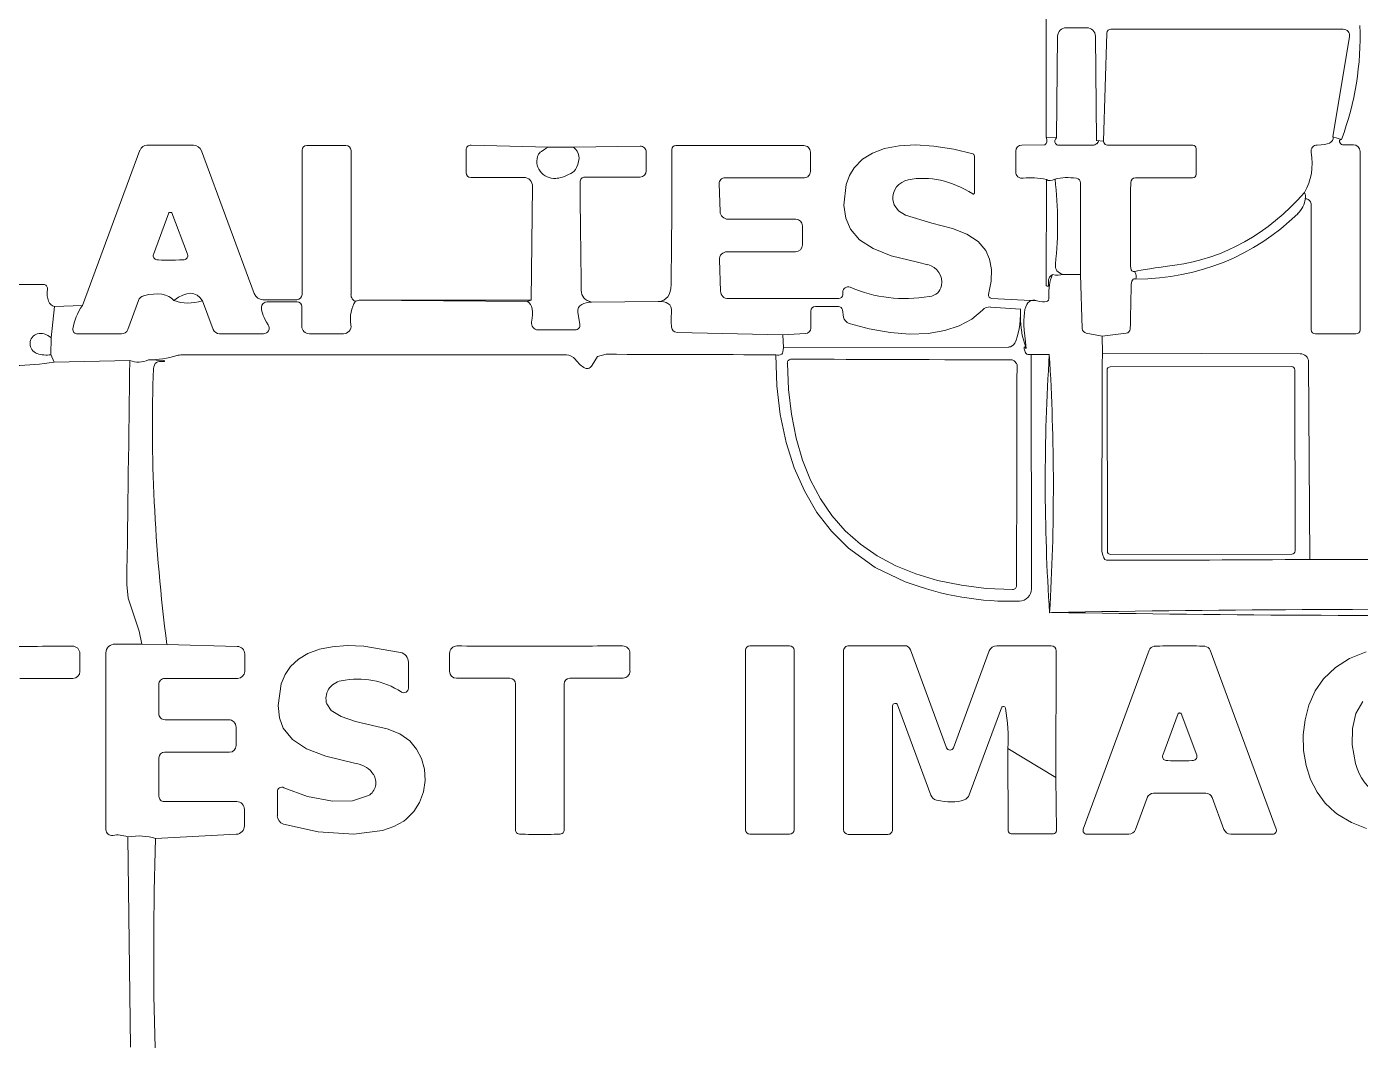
# Model space of a CAD drawing. Extents: x 0 to 650, y 0 to 488.
# Drawn here: x 247.5 to 410, y 242.1 to 366.4 of the extents above; entities that cross this region are included whole.
import ezdxf

# ---------------------------------------------------------------- set-up
doc = ezdxf.new("R2010")
doc.units = 0
doc.linetypes.add('Solid', pattern=[0])
doc.layers.add('Layer 1', color=7, linetype='Solid', lineweight=0)

msp = doc.modelspace()

# ---------------------------------------------------------------- linework, layer by layer
at = {"layer": 'Layer 1', "color": 254, "linetype": 'Solid', "lineweight": 0}
for p, q in [((371.7, 369.18), (371.72, 352.98)), ((376.68, 366.31), (374.14, 366.31)), ((407.92, 366.13), (379.61, 366.13)), ((373.11, 365.29), (372.99, 352.88)), ((377.83, 352.56), (377.72, 365.29)), ((379.12, 365.66), (378.72, 352.5)), ((406.67, 353), (408.69, 365.22)), ((371.76, 347.83), (371.72, 334.96)), ((371.88, 334.82), (371.89, 334.82)), ((308.93, 333.12), (287.98, 333.1)), ((367.15, 327.4), (339.69, 327.34)), ((264.19, 325.75), (262.3, 325.84)), ((338.9, 322.68), (338.77, 326.44)), ((340.17, 325.44), (340.31, 322.23)), ((369.89, 326.5), (369.92, 297.92)), ((339.31, 319.17), (338.9, 322.68)), ((340.31, 322.23), (340.66, 319.22)), ((340.03, 315.76), (339.31, 319.17)), ((340.66, 319.22), (341.25, 316.28)), ((341.01, 312.68), (340.03, 315.76)), ((341.25, 316.28), (342.03, 313.63)), ((342.24, 309.87), (341.01, 312.68)), ((342.03, 313.63), (343, 311.19)), ((343, 311.19), (344.22, 308.9)), ((343.78, 307.24), (342.24, 309.87)), ((344.22, 308.9), (345.6, 306.87)), ((345.55, 304.95), (343.78, 307.24)), ((345.6, 306.87), (347.23, 305.01)), ((347.63, 302.88), (345.55, 304.95)), ((347.23, 305.01), (349.08, 303.37)), ((350.88, 300.54), (347.63, 302.88)), ((349.08, 303.37), (351.1, 301.97)), ((351.1, 301.97), (353.39, 300.75)), ((353.39, 300.75), (355.82, 299.76)), ((354.54, 298.8), (350.88, 300.54)), ((355.82, 299.76), (358.47, 298.96)), ((259.66, 298.46), (259.85, 296.79)), ((358.47, 298.96), (361.41, 298.36)), ((361.41, 298.36), (364.41, 297.99)), ((364.41, 297.99), (367.62, 297.84)), ((259.85, 296.79), (260.53, 294.71)), ((260.53, 294.71), (261.19, 292.79)), ((261.19, 292.79), (261.51, 291.17)), ((259.77, 267.69), (260.1, 242.06))]:
    msp.add_line(p, q, dxfattribs=at)
at = {"layer": 'Layer 1', "color": 252, "linetype": 'Solid', "lineweight": 0}
for p, q in [((372.99, 352.88), (371.72, 352.98)), ((407.71, 352.68), (406.67, 353)), ((378.72, 352.5), (377.83, 352.56)), ((264.55, 291.15), (261.51, 291.17))]:
    msp.add_line(p, q, dxfattribs=at)
at = {"layer": 'Layer 1', "color": 9, "linetype": 'Solid', "lineweight": 0}
for p, q in [((261.27, 351.4), (254.25, 332.46)), ((267.78, 352), (262.12, 352)), ((275.2, 333.9), (268.76, 351.31)), ((281.02, 351.4), (281.02, 333.79)), ((286.37, 351.97), (281.59, 351.97)), ((286.99, 333.78), (286.99, 351.35)), ((301.02, 351.42), (301.02, 348.63)), ((311.04, 351.76), (301.62, 352)), ((314.11, 351.76), (311.04, 351.76)), ((322.22, 351.89), (314.11, 351.76)), ((322.98, 348.86), (322.98, 351.14)), ((342.17, 351.95), (326.56, 351.95)), ((342.98, 348.78), (342.98, 351.14)), ((352, 351.57), (350.54, 351.03)), ((353.8, 351.91), (352, 351.57)), ((355.8, 352.02), (353.8, 351.91)), ((358.03, 351.89), (355.8, 352.02)), ((360.44, 351.52), (358.03, 351.89)), ((362.77, 350.94), (360.44, 351.52)), ((368, 351.25), (368, 348.77)), ((371.5, 352.04), (368.75, 352)), ((377.4, 352), (373.21, 352)), ((389.57, 352), (379.17, 352)), ((390, 348.45), (390, 351.57)), ((409.15, 352.05), (407.85, 352.05)), ((409.98, 329.5), (409.98, 351.22)), ((349.31, 350.27), (348.3, 349.24)), ((350.54, 351.03), (349.31, 350.27)), ((362.97, 346.16), (362.97, 350.67)), ((301.59, 348.06), (308.04, 348.06)), ((315.5, 348.11), (322.22, 348.11)), ((332.57, 348.03), (342.24, 348.03)), ((347.73, 348.31), (347.32, 347.2)), ((348.3, 349.24), (347.73, 348.31)), ((382.59, 348.01), (389.56, 348.01)), ((309.12, 346.96), (308.93, 333.12)), ((331.97, 343.92), (331.85, 347.28)), ((347.32, 347.2), (347.07, 344.7)), ((375.88, 336.22), (375.91, 347.38)), ((347.07, 344.7), (347.31, 343.08)), ((353.17, 344.72), (353.02, 345.32)), ((353.7, 344.01), (353.17, 344.72)), ((404, 344.83), (404, 329.51)), ((264.8, 343.75), (262.92, 338.69)), ((267.06, 338.7), (265.15, 343.75)), ((341.19, 342.98), (332.95, 342.98)), ((347.31, 343.08), (347.88, 341.76)), ((354.56, 343.47), (353.7, 344.01)), ((357.76, 342.51), (354.56, 343.47)), ((342.01, 339.84), (342.01, 342.16)), ((347.88, 341.76), (348.98, 340.46)), ((360.28, 341.85), (357.76, 342.51)), ((362.04, 341.16), (360.28, 341.85)), ((348.98, 340.46), (350.61, 339.39)), ((363.42, 340.25), (362.04, 341.16)), ((364.34, 339.15), (363.42, 340.25)), ((332.83, 339.01), (341.18, 339.01)), ((350.61, 339.39), (352.83, 338.53)), ((352.83, 338.53), (356.04, 337.72)), ((364.81, 338.1), (364.34, 339.15)), ((365.03, 336.83), (364.81, 338.1)), ((332.02, 334.21), (331.88, 338.03)), ((356.04, 337.72), (357.31, 337.43)), ((365, 335.43), (365.03, 336.83)), ((249.53, 335.01), (244.48, 335.01)), ((364.69, 333.79), (365, 335.43)), ((346.43, 333.3), (332.96, 333.3)), ((346.92, 334.08), (346.92, 333.79)), ((370.6, 333.04), (365.03, 333.33)), ((280.4, 333.16), (276.25, 333.16)), ((343.02, 331.77), (343.02, 329.7)), ((346.39, 332.34), (343.58, 332.34)), ((347.02, 331.05), (346.88, 331.93)), ((363.96, 331.9), (362.64, 330.8)), ((368.6, 332.03), (364.93, 332.27)), ((350.14, 329.6), (347.69, 330.27)), ((361.12, 329.98), (359.38, 329.41)), ((362.64, 330.8), (361.12, 329.98)), ((342.39, 329.04), (339.62, 328.9)), ((352.68, 329.15), (350.14, 329.6)), ((355.1, 328.98), (352.68, 329.15)), ((357.32, 329.06), (355.1, 328.98)), ((359.38, 329.41), (357.32, 329.06)), ((378.54, 328.74), (381.47, 329.07)), ((404.52, 328.99), (409.47, 328.99)), ((402.69, 326.58), (378.56, 326.64)), ((403.85, 301.51), (403.7, 325.58)), ((379.13, 324.59), (379.17, 302.51)), ((401.61, 325.03), (379.53, 324.99)), ((402.05, 302.55), (402.01, 324.63)), ((379.57, 302.11), (401.65, 302.15)), ((261.51, 291.17), (258.23, 291.2)), ((273.13, 290.92), (264.55, 291.15)), ((286.51, 291.01), (284.7, 290.88)), ((288.57, 290.93), (286.51, 291.01)), ((340.43, 291), (335.61, 291)), ((354.44, 291), (347.66, 291)), ((372.32, 291), (365.7, 291)), ((253.95, 287.87), (253.94, 290.05)), ((257.12, 290.11), (257.12, 268.58)), ((274.03, 287.87), (274.03, 290)), ((280.6, 289.38), (279.62, 288.46)), ((281.74, 290.07), (280.6, 289.38)), ((283.16, 290.58), (281.74, 290.07)), ((284.7, 290.88), (283.16, 290.58)), ((293.03, 290.19), (288.57, 290.93)), ((299, 290.07), (299, 287.88)), ((320.99, 287.9), (320.99, 290.09)), ((335.05, 290.44), (335.05, 268.58)), ((340.99, 268.58), (340.99, 290.44)), ((347.01, 290.35), (347.01, 268.61)), ((359.58, 278.57), (355.17, 290.49)), ((364.77, 290.36), (360.42, 278.57)), ((372.89, 274.95), (372.94, 290.38)), ((384.26, 290.46), (376.23, 268.65)), ((399.75, 268.66), (391.7, 290.46)), ((408.67, 289.44), (406.98, 288.36)), ((410.7, 290.26), (408.67, 289.44)), ((279.62, 288.46), (278.97, 287.51)), ((293.98, 285.82), (293.98, 288.99)), ((406.98, 288.36), (405.52, 286.96)), ((246.62, 287.01), (253.1, 287.02)), ((263.57, 282.74), (263.57, 286.3)), ((264.29, 287.02), (273.17, 287.02)), ((278.49, 286.36), (278.1, 283.71)), ((278.97, 287.51), (278.49, 286.36)), ((299.85, 287.03), (306.35, 287.03)), ((307.03, 286.35), (307.03, 268.5)), ((312.98, 268.5), (312.95, 286.35)), ((313.64, 287.04), (320.14, 287.04)), ((405.52, 286.96), (404.51, 285.49)), ((404.51, 285.49), (403.73, 283.75)), ((278.1, 283.71), (278.26, 282.21)), ((284.59, 283.12), (284.04, 283.91)), ((285.79, 282.39), (284.59, 283.12)), ((353, 268.59), (353, 283.67)), ((353.6, 283.78), (357.66, 272.79)), ((362.34, 272.82), (366.25, 283.43)), ((403.73, 283.75), (403.26, 281.97)), ((409.47, 282.74), (410.3, 284.22)), ((272.08, 281.98), (264.32, 281.98)), ((278.26, 282.21), (278.73, 280.97)), ((287.53, 281.78), (285.79, 282.39)), ((290.12, 281.15), (287.53, 281.78)), ((387.81, 282.74), (385.92, 277.67)), ((390.06, 277.68), (388.16, 282.74)), ((403.26, 281.97), (403.05, 280.12)), ((409.03, 280.93), (409.47, 282.74)), ((272.99, 278.85), (272.99, 281.07)), ((278.73, 280.97), (279.84, 279.58)), ((279.84, 279.58), (281.55, 278.45)), ((291.41, 280.86), (290.12, 281.15)), ((292.94, 280.28), (291.41, 280.86)), ((294.16, 279.39), (292.94, 280.28)), ((403.05, 280.12), (403.08, 278.24)), ((409, 278.94), (409.03, 280.93)), ((264.26, 278.02), (272.17, 278.02)), ((281.55, 278.45), (283.93, 277.54)), ((294.99, 278.4), (294.16, 279.39)), ((295.58, 277.27), (294.99, 278.4)), ((367.04, 278.49), (367.08, 268.46)), ((403.08, 278.24), (403.39, 276.39)), ((409.41, 276.66), (409, 278.94)), ((263.58, 272.65), (263.58, 277.34)), ((283.93, 277.54), (287.42, 276.7)), ((287.42, 276.7), (287.65, 276.65)), ((295.93, 275.95), (295.58, 277.27)), ((403.39, 276.39), (403.93, 274.71)), ((296.01, 274.57), (295.93, 275.95)), ((372.96, 268.46), (372.89, 274.95)), ((403.93, 274.71), (404.73, 273.14)), ((278.01, 273.2), (278.01, 270.27)), ((281.7, 272.63), (278.81, 273.7)), ((295.33, 271.9), (295.81, 273.2)), ((295.81, 273.2), (296.01, 274.57)), ((404.73, 273.14), (405.72, 271.81)), ((273.06, 272), (264.23, 272)), ((284.73, 272.06), (281.7, 272.63)), ((287.19, 272.1), (284.73, 272.06)), ((289.12, 272.73), (287.19, 272.1)), ((294.64, 270.8), (295.33, 271.9)), ((382.61, 268.61), (384.03, 272.48)), ((391.95, 272.49), (393.38, 268.62)), ((405.72, 271.81), (406.94, 270.66)), ((274, 269.06), (274, 271.06)), ((293.41, 269.62), (293.72, 269.86)), ((293.72, 269.86), (294.64, 270.8)), ((406.94, 270.66), (407.26, 270.43)), ((407.26, 270.43), (408.94, 269.44)), ((278.76, 269.25), (282.99, 268.31)), ((282.99, 268.31), (287.35, 268.03)), ((287.35, 268.03), (290.84, 268.48)), ((290.84, 268.48), (292.22, 268.95)), ((292.22, 268.95), (293.41, 269.62)), ((408.94, 269.44), (410.74, 268.73)), ((263.17, 267.52), (273.01, 268.02)), ((335.61, 268.02), (340.43, 268.02)), ((347.6, 268.01), (352.42, 268.01)), ((367.46, 268.08), (372.59, 268.08)), ((376.66, 268.03), (381.78, 268.03)), ((394.21, 268.04), (399.32, 268.04))]:
    msp.add_line(p, q, dxfattribs=at)
at = {"layer": 'Layer 1', "color": 8, "linetype": 'Solid', "lineweight": 0}
for p, q in [((375.88, 336.22), (373.8, 336.25)), ((254.25, 332.46), (250.86, 332.34)), ((324.44, 332.94), (316.31, 332.88)), ((250.4, 326.47), (250.46, 328.52)), ((339.62, 328.9), (339.69, 327.34)), ((378.56, 326.64), (378.54, 328.74)), ((260.02, 325.77), (250.81, 325.56)), ((313.24, 326.45), (266.43, 326.45)), ((317.04, 326.25), (316.37, 325.19)), ((318.07, 326.51), (317.04, 326.25)), ((372.1, 326.48), (369.89, 326.5)), ((444.03, 301.49), (403.85, 301.51)), ((372.41, 295.06), (372.13, 295))]:
    msp.add_line(p, q, dxfattribs=at)
at = {"layer": 'Layer 1', "color": 47, "linetype": 'Solid', "lineweight": 0}
for p, q in [((376.11, 329.66), (375.88, 336.22)), ((250.86, 332.34), (250.46, 328.52)), ((261.09, 333.08), (259.77, 329.52)), ((270.2, 329.53), (268.88, 333.03)), ((280.41, 332.9), (276.78, 332.9)), ((280.99, 329.94), (280.99, 332.32)), ((314.64, 331.64), (314.89, 330.16)), ((259.01, 328.99), (253.63, 328.99)), ((276.31, 329.01), (270.96, 329.01)), ((286.06, 329.01), (281.91, 329.01)), ((314.32, 329.48), (309.79, 329.48)), ((339.62, 328.9), (326.73, 329.17)), ((378.54, 328.74), (376.6, 329.09)), ((250.4, 326.47), (250.81, 325.56)), ((378.56, 326.64), (378.54, 325.26))]:
    msp.add_line(p, q, dxfattribs=at)
at = {"layer": 'Layer 1', "color": 250, "linetype": 'Solid', "lineweight": 0}
for p, q in [((287.98, 333.1), (308.52, 332.95)), ((369.89, 326.5), (369.63, 326.48)), ((378.49, 302.47), (378.54, 325.26))]:
    msp.add_line(p, q, dxfattribs=at)
at = {"layer": 'Layer 1', "color": 59, "linetype": 'Solid', "lineweight": 0}
msp.add_line((378.54, 325.26), (378.49, 302.47), dxfattribs=at)
at = {"layer": 'Layer 1', "color": 251, "linetype": 'Solid', "lineweight": 0}
msp.add_line((372.89, 274.95), (367.04, 278.49), dxfattribs=at)
at = {"layer": 'Layer 1', "color": 9, "linetype": 'Solid', "lineweight": 0}
for centre, radius, start, end in [((379.53, 324.59), 0.4, 90.1, 180.1), ((401.61, 324.63), 0.4, 0.1, 90.1), ((379.57, 302.51), 0.4, 180.1, 270.1), ((401.65, 302.55), 0.4, 270.1, 360.1), ((335.61, 290.44), 0.56, 90, 180), ((340.43, 290.44), 0.56, 0, 90), ((335.61, 268.58), 0.56, 180, 270), ((340.43, 268.58), 0.56, 270, 360)]:
    msp.add_arc(centre, radius, start, end, dxfattribs=at)
at = {"layer": 'Layer 1', "color": 254, "linetype": 'Solid', "lineweight": 0}
for centre, major_axis, ratio, start_param, end_param in [((374.14, 365.28), (0.01, 1.03), 0.999952, 0.004902, 1.565895), ((376.68, 365.28), (1.04, 0.01), 0.990338, 0.004902, 1.565895), ((379.61, 365.65), (0.49, -0.005), 0.979384, 1.581431, 3.130958), ((133.21, 389.47), (276.58, -27.85), 0.357061, 6.191348, 6.332888), ((407.92, 365.35), (0.778, -0.067), 0.993405, 6.196165, 7.941002), ((256.4, 350.64), (116.41, -13.39), 0.621247, 0.003598, 0.145138), ((163.45, 980.59), (228.78, -642.05), 0.185447, 6.243952, 6.385492), ((335.17, 369.42), (67.98, -24.59), 0.197826, 6.18618, 6.327719), ((30.32, 1095.85), (364.67, -757.4), 0.17859, 6.200936, 6.342476), ((490.73, 406.53), (117.76, 69.74), 0.08129, 3.08033, 3.22187), ((617.77, 354.89), (235.95, 18.57), 0.011921, 2.923113, 3.064652), ((371.87, 334.96), (0.151, 0.005), 0.935553, 3.110452, 4.743529), ((371.88, 334.96), (0.014, -0.141), 0.993414, 6.250194, 7.886973), ((448.87, 261.97), (76.65, -74.07), 0.080866, 3.105576, 3.247116), ((296.6, 467.25), (70.18, -140.56), 0.114393, 0.083685, 0.225224), ((367.15, 328.23), (0.196, 0.803), 0.988072, 3.377827, 4.476155), ((255.86, 323.06), (2.32, 193.42), 0.021339, 4.585116, 4.726656), ((369.58, 213.73), (106.4, -111.7), 0.066495, 3.056682, 3.204973), ((264.19, 325.69), (0.0051, 0.0613), 0.847127, 4.642393, 6.353181), ((264.19, 325.65), (0.04, 0), 0.75, 4.712389, 6.283185), ((263.24, 324.67), (1, 1.02), 0.069485, 6.07089, 6.21243), ((340.64, 325.44), (0.474, 0.001), 0.994264, 1.564082, 3.148307), ((1151.84, 323.36), (822.1, -2.6), 0.000047, 3.304642, 3.446181), ((378.04, 303.13), (10.5, -22.69), 0.062852, 2.970714, 3.112253), ((345.52, 335.82), (22.63, -10.62), 0.062852, 0.029339, 0.170879), ((370.05, 1109.51), (1.97, 822.1), 0.000047, 2.837004, 2.978543), ((553.28, 83.08), (262.36, -310.04), 0.402325, 3.554328, 3.695867), ((386.38, 577.21), (21.74, 280.69), 0.353607, 3.038486, 3.180026), ((367.63, 298.31), (0.003, 0.474), 0.994264, 3.134878, 4.719103), ((368.43, 297.92), (1.49, 0.02), 0.99962, 4.726179, 6.269396), ((339.75, 261.72), (4.22, 180.65), 0.424536, 1.548614, 1.690154)]:
    msp.add_ellipse(centre, major_axis=major_axis, ratio=ratio, start_param=start_param, end_param=end_param, dxfattribs=at)
at = {"layer": 'Layer 1', "color": 9, "linetype": 'Solid', "lineweight": 0}
for centre, major_axis, ratio, start_param, end_param in [((301.98, 393.31), (69.76, -41.06), 0.078013, 6.240077, 6.381616), ((433.62, 345.57), (60.85, -6.95), 0.080851, 3.064956, 3.206495), ((209.34, 444.86), (197.28, -92.26), 0.052899, 6.167669, 6.316741), ((262.12, 351.09), (0.162, 0.901), 0.984904, 0.175704, 1.395093), ((267.78, 350.95), (0.18, -1.03), 0.994358, 1.744597, 2.967792), ((281.59, 351.4), (0.112, 0.559), 1, 0.197709, 1.768505), ((286.37, 351.35), (0.62, 0), 1, 0, 1.570796), ((301.6, 351.42), (0.581, -0.01), 0.999445, 1.554136, 3.158253), ((322.23, 351.14), (0.75, 0.005), 0.999913, 6.276607, 7.86056), ((310.12, 341.25), (1, 116.55), 0.136805, 4.65991, 4.801449), ((326.56, 351.48), (0.333, -0.332), 1, 2.354815, 3.925611), ((342.17, 351.14), (0.212, -0.782), 1, 1.305601, 2.876398), ((368.76, 351.25), (0.76, 0.005), 0.986578, 1.577462, 3.134927), ((371.52, 352.13), (0.06, 0.0768), 0.780776, 3.68905, 4.164932), ((373.22, 352.41), (0.402, 0.113), 0.972917, 3.423166, 4.430816), ((377.39, 352.75), (0.692, -0.312), 0.981328, 5.14343, 5.852144), ((323.87, 328.75), (54.22, 23.74), 0.033488, 6.180405, 6.368428), ((409.66, 349.31), (30.95, -3.14), 0.088478, 3.12322, 3.264759), ((379.2, 352.4), (0.39, 0.169), 0.918437, 3.58324, 4.270742), ((389.57, 351.57), (0.415, 0.112), 1, 6.018551, 7.589347), ((228.48, 406.4), (175.3, -58.88), 0.188404, 6.242594, 6.384133), ((404.72, 351.28), (0.058, -0.727), 0.995204, 3.040433, 4.813549), ((457.67, 322.82), (50.19, -29.77), 0.047633, 3.069128, 3.243015), ((407.85, 352.35), (0.3, 0.086), 0.975108, 3.427189, 4.426792), ((409.15, 351.22), (0.587, 0.587), 1, 5.497787, 7.068583), ((362.69, 350.67), (0.041, 0.279), 0.994065, 4.858115, 6.137459), ((301.59, 348.63), (0.149, -0.55), 1, 4.448361, 6.019157), ((308.04, 346.98), (0.01, 1.08), 0.999835, 4.703299, 6.292275), ((315.5, 347.51), (0.005, -0.6), 0.999866, 3.133397, 4.720585), ((322.22, 348.86), (0.76, 0), 0.986842, 4.712389, 6.283185), ((332.57, 347.31), (0.014, -0.721), 0.9992, 3.121603, 4.732378), ((342.24, 348.78), (0, -0.75), 0.986667, 6.283185, 7.853982), ((357.84, 27.52), (1.16, -320.43), 0.17322, 3.032012, 3.173551), ((368.81, 348.77), (0.053, -0.815), 0.997607, 4.647538, 6.348036), ((392.23, 299.14), (25.3, -48.19), 0.324487, 2.883255, 3.024794), ((391.01, 296.17), (18.73, -51.52), 0.323332, 2.970203, 3.111743), ((375.32, 347.38), (0.04, 0.595), 0.989871, 4.780587, 6.214987), ((382.59, 347.44), (0.005, 0.57), 0.999841, 0.008928, 1.561869), ((389.56, 348.45), (0.432, -0.086), 1, 4.908665, 6.479461), ((315.97, 409.56), (0.26, -115.91), 0.012358, 5.27734, 5.41888), ((355.34, 345.52), (2.31, 0.32), 0.986352, 1.620534, 3.091855), ((397.94, 957.14), (15.85, 620.86), 0.003055, 2.951716, 3.093255), ((362.83, 346.16), (0.132, -0.039), 0.966839, 4.435362, 6.560212), ((391.67, 299.5), (11.84, 45.94), 0.102922, 6.183511, 6.32505), ((403.52, 344.85), (0.419, -0.236), 0.947862, 0.491066, 1.07973), ((264.96, 343.74), (0.159, 0.003), 0.377288, 1.76287, 2.949519), ((263.73, 343.51), (1.27, 0.29), 0.039499, 0.175194, 0.316734), ((265.29, 343.52), (0.478, -0.223), 0.377123, 2.324091, 2.46563), ((265, 343.74), (0.159, -0.002), 0.377288, 0.192074, 1.378723), ((332.95, 343.95), (0.981, 0.015), 0.989972, 3.157544, 4.696438), ((341.19, 342.16), (0.215, -0.791), 1, 1.30553, 2.876326), ((341.18, 339.84), (0.025, 0.83), 1, 3.171869, 4.742665), ((263.38, 338.52), (0.116, 0.481), 0.994413, 1.453213, 3.259176), ((266.6, 338.52), (0.118, -0.481), 0.994413, 6.165602, 7.971564), ((332.83, 338.07), (0.95, 0.019), 0.990716, 1.5504, 3.161989), ((371.78, 341.86), (108.54, 3.82), 0.005993, 3.179588, 3.321127), ((158.27, 341.41), (108.46, -3.35), 0.005999, 6.103618, 6.245158), ((356.79, 335.28), (0.46, 2.17), 0.98762, 4.740738, 6.254837), ((426.04, 382.57), (43.9, 45.88), 0.070957, 3.073988, 3.215527), ((249.53, 334.55), (0.023, 0.464), 0.995206, 4.663526, 6.332048), ((176.96, 509.09), (148.41, -175.79), 0.077259, 6.230064, 6.371603), ((252.73, 426.75), (105.85, -92.65), 0.099311, 6.200466, 6.342006), ((423.47, 229.05), (41.1, -106.64), 0.046335, 3.09507, 3.258273), ((372.81, 496.6), (122.33, 164.09), 0.068762, 3.028946, 3.170485), ((161.8, 2.25), (106.08, 331.62), 0.065134, 6.229767, 6.376623), ((276.25, 334.29), (0.2, -1.11), 0.989573, 4.887308, 6.108266), ((280.4, 333.79), (0, 0.63), 0.984127, 3.141593, 4.712389), ((287.85, 333.8), (0.403, 0.782), 0.975613, 2.056914, 2.655475), ((278.38, 374.93), (9.13, -41.95), 0.05236, 6.150427, 6.291966), ((439.06, 414.19), (123.8, 80.66), 0.090264, 3.083988, 3.225527), ((332.96, 334.24), (0.016, -0.941), 0.999457, 4.728867, 6.266708), ((346.43, 333.79), (0.346, 0.346), 1, 3.926991, 5.497787), ((347.58, 334.08), (0.648, -0.133), 0.98995, 1.370331, 3.342058), ((406.38, 607.74), (55.22, 274.1), 0.244188, 3.090854, 3.232394), ((365.05, 333.7), (0.054, 0.367), 0.993031, 1.470517, 3.241872), ((376.04, 319.23), (2.86, 38.65), 0.137751, 4.993908, 5.135448), ((343.58, 331.77), (0, 0.57), 0.982456, 0, 1.570796), ((346.39, 331.85), (0.496, 0.042), 0.990176, 0.084547, 1.48625), ((364.84, 331.04), (0.51, 1.13), 0.996801, 0.351495, 1.219301), ((348.01, 331.22), (0.998, -0.078), 0.995441, 3.386414, 4.467568), ((249.12, 327.8), (0.872, -0.902), 0.999357, 2.665458, 5.188524), ((251.6, 231.25), (2.45, -97.81), 0.122038, 3.033063, 3.174602), ((342.36, 329.7), (0.661, 0.016), 0.998867, 4.736181, 6.259394), ((381.41, 329.6), (0.537, 0.023), 0.99457, 4.776017, 6.219557), ((404.52, 329.51), (0.52, 0), 1, 3.141593, 4.712389), ((409.47, 329.5), (0.51, 0), 1, 4.712389, 6.283185), ((237.46, 367.15), (20.85, -39.02), 0.743814, 5.901499, 6.043039), ((247.57, 370.32), (2.44, -43.9), 0.268732, 6.174935, 6.316475), ((576.09, 314.72), (21.78, 221.74), 0.916966, 1.607772, 1.749312), ((402.69, 325.57), (0.01, -1.01), 0.99995, 1.575796, 3.136593), ((258.22, 290.11), (1.1, -0.01), 0.99095, 1.566292, 3.146097), ((299.9, 290.07), (0.9, -0.002), 0.998379, 1.568469, 3.14392), ((355.06, 297.04), (87.25, 3.45), 0.057542, 4.025817, 4.167357), ((264.91, 296.98), (87.26, -3.33), 0.057538, 5.257463, 5.399002), ((320.09, 290.08), (0.9, 0.003), 0.998379, 6.280858, 7.856309), ((347.66, 290.35), (0.65, -0.02), 1, 1.601434, 3.172231), ((354.44, 290.22), (0.14, -0.771), 0.991683, 1.749101, 2.963288), ((365.7, 290.01), (0.98, -0.176), 0.989974, 1.750173, 2.962216), ((372.32, 290.38), (0.62, 0), 1, 0, 1.570796), ((438.57, 283.83), (56.63, -6.42), 0.056317, 2.681936, 2.823476), ((337.4, 283.79), (56.62, 6.47), 0.056319, 0.318123, 0.459662), ((198.08, 296.91), (86.92, -3.3), 0.057538, 5.257463, 5.399002), ((253.05, 290.05), (0.897, 0.004), 0.998379, 6.280858, 7.856309), ((273.11, 290), (0.92, -0.01), 0.999753, 0.011109, 1.559687), ((292.74, 288.99), (1.23, -0.15), 0.992163, 0.118764, 1.452033), ((384.94, 290.19), (0.112, 0.727), 0.996649, 0.215474, 1.355323), ((391.02, 290.19), (0.113, -0.727), 0.996649, 1.78627, 2.926119), ((253.1, 287.87), (0.083, -0.845), 1, 6.186507, 7.757303), ((273.17, 287.87), (0.86, 0), 0.988372, 4.712389, 6.283185), ((299.85, 287.88), (0.852, 0.034), 1, 3.101981, 4.672777), ((320.14, 287.9), (0.837, -0.164), 1, 4.907754, 6.47855), ((264.29, 286.3), (0.652, -0.306), 1, 2.009682, 3.580479), ((286.19, 284.59), (2.19, 0.55), 0.965734, 1.508922, 3.203467), ((225.79, -1.51), (64.16, 288.21), 0.178712, 6.218586, 6.360125), ((306.35, 286.35), (0.11, 0.673), 1, 4.87359, 6.444386), ((313.64, 286.35), (0.682, 0.002), 1, 1.569167, 3.139963), ((293.43, 285.82), (0.526, -0.153), 0.996159, 4.430957, 6.564618), ((353.31, 283.67), (0.177, 0.255), 0.996952, 5.676151, 8.461015), ((366.5, 283.34), (0.205, 0.172), 0.978828, 5.759549, 8.377618), ((311.18, 272.98), (55.5, 10.83), 0.610182, 6.129384, 6.270924), ((264.32, 282.74), (0, 0.76), 0.986842, 1.570796, 3.141593), ((272.08, 281.07), (0.86, 0.299), 1, 5.948568, 7.519364), ((387.96, 282.73), (0.159, 0.003), 0.377288, 1.76287, 2.949519), ((386.73, 282.51), (1.27, 0.29), 0.039499, 0.175194, 0.316734), ((388.3, 282.51), (0.478, -0.224), 0.377123, 2.324091, 2.46563), ((388, 282.73), (0.159, -0.002), 0.377288, 0.192074, 1.378723), ((264.26, 277.34), (0.408, 0.544), 1, 0.64319, 2.213986), ((272.17, 278.85), (0, 0.83), 0.987952, 3.141593, 4.712389), ((360, 278.72), (0, 0.447), 1, 1.920963, 4.362222), ((212.07, 208.33), (77.42, 67.3), 0.162463, 6.260422, 6.401962), ((386.38, 277.5), (0.116, 0.482), 0.994413, 1.453213, 3.259176), ((494.94, 280.83), (108.7, 3.8), 0.005993, 3.179588, 3.321127), ((281.12, 280.42), (108.62, -3.38), 0.005999, 6.103618, 6.245158), ((389.6, 277.51), (0.118, -0.482), 0.994413, 6.165602, 7.971564), ((975.99, 871.36), (564.91, 597.65), 0.079694, 3.092261, 3.2338), ((288.19, 274.35), (0.97, -1.59), 0.975221, 6.257575, 7.879592), ((278.57, 273.2), (0.147, 0.536), 1, 6.097394, 8.121788), ((264.23, 272.65), (0.46, 0.459), 1, 2.356954, 3.927751), ((273.06, 271.06), (0.907, 0.247), 1, 6.017823, 7.588619), ((358.53, 273.09), (0.921, 0.056), 0.993694, 3.420054, 4.433927), ((299.33, 365.74), (63.26, -93.09), 0.178119, 6.093457, 6.234997), ((361.41, 273.14), (0.986, -0.008), 0.983741, 5.040772, 5.954803), ((384.8, 272.22), (0.8, -0.137), 0.989089, 1.7372, 2.975189), ((620.4, 272.99), (235.68, -0.03), 0.000098, 2.974954, 3.116493), ((155.56, 272.78), (235.69, 0.25), 0.000098, 0.025098, 0.166637), ((391.18, 272.22), (0.8, 0.138), 0.989089, 0.166404, 1.404392), ((279.09, 270.27), (1.07, -0.17), 0.99005, 3.296437, 4.557545), ((257.82, 268.58), (0.073, -0.701), 0.998649, 4.608048, 6.387526), ((272.96, 269.06), (1.04, 0.03), 0.998725, 4.73762, 6.257954), ((307.48, 268.5), (0.03, 0.446), 0.997941, 1.63699, 3.075399), ((312.53, 268.5), (0.03, -0.446), 0.997941, 0.066194, 1.504603), ((347.6, 268.61), (0, -0.6), 0.983333, 4.712389, 6.283185), ((352.42, 268.59), (0.018, 0.58), 1, 3.172512, 4.743309), ((367.46, 268.46), (0.38, 0), 1, 3.141593, 4.712389), ((372.59, 268.46), (0, -0.38), 0.973684, 6.283185, 7.853982), ((376.66, 268.49), (0.081, 0.452), 0.997925, 1.393181, 3.319208), ((381.78, 268.93), (0.164, 0.883), 0.982213, 3.322838, 4.531144), ((394.2, 268.94), (0.165, -0.883), 0.982213, 4.893634, 6.10194), ((399.32, 268.5), (0.081, -0.452), 0.997925, 6.10557, 8.031597), ((270.81, 214.06), (12.93, -53.81), 0.218322, 2.992148, 3.133687), ((490.6, 273.3), (183.26, 5.22), 0.004795, 3.170689, 3.312228), ((129.48, 273.06), (183.19, -4.98), 0.004797, 6.112538, 6.254078)]:
    msp.add_ellipse(centre, major_axis=major_axis, ratio=ratio, start_param=start_param, end_param=end_param, dxfattribs=at)
at = {"layer": 'Layer 1', "color": 251, "linetype": 'Solid', "lineweight": 0}
for centre, major_axis, ratio, start_param, end_param in [((401.97, 380.16), (92.17, 29.44), 0.03642, 2.96546, 3.107), ((125.24, 284.84), (189.45, 66.13), 0.087369, 6.19536, 6.3369), ((311.79, 349.99), (2.12, -0.38), 0.951362, 2.89581, 4.958172), ((354.65, 400.98), (43.46, 52.84), 0.106742, 3.239805, 3.381344), ((313.13, 349.94), (0.01, 1.54), 0.972874, 3.592472, 4.261509)]:
    msp.add_ellipse(centre, major_axis=major_axis, ratio=ratio, start_param=start_param, end_param=end_param, dxfattribs=at)
at = {"layer": 'Layer 1', "color": 252, "linetype": 'Solid', "lineweight": 0}
for centre, major_axis, ratio, start_param, end_param in [((403.12, 413.51), (31.22, 65.78), 0.089629, 3.115483, 3.257022), ((378.37, 339.87), (24.91, 6.1), 0.216106, 6.190706, 6.332246), ((330.83, 361), (51.82, -25.31), 0.09512, 6.277929, 6.419468), ((309.72, 334.03), (3.06, 1.5), 0.146022, 4.238888, 4.380428), ((464.46, 405.25), (93.98, 80.01), 0.237271, 2.921674, 3.063214), ((394.26, 377.5), (463.92, -4.14), 0.178294, 4.666864, 4.808404), ((215.7, 189), (48.57, 78.01), 0.230883, 0.05675, 0.198289)]:
    msp.add_ellipse(centre, major_axis=major_axis, ratio=ratio, start_param=start_param, end_param=end_param, dxfattribs=at)
at = {"layer": 'Layer 1', "color": 8, "linetype": 'Solid', "lineweight": 0}
for centre, major_axis, ratio, start_param, end_param in [((439.93, 304.01), (67.41, -32.27), 0.251642, 3.144849, 3.286388), ((249.97, 434.77), (121.97, -101.7), 0.049752, 6.170199, 6.331727), ((295, 450.46), (29.04, 117.56), 0.198044, 3.117306, 3.258845), ((288.75, 332.05), (3.33, 0.51), 0.348168, 1.750978, 1.892517), ((258.07, 377.84), (5.48, -51.93), 0.476088, 6.233022, 6.374562), ((266.37, 324.04), (1.49, 1.92), 0.973427, 0.648267, 0.922529), ((313.24, 325.08), (0.44, -1.29), 0.999859, 1.900009, 2.81238), ((311.93, 377.12), (4.28, -52.43), 0.149494, 6.054026, 6.195566), ((315.78, 325.4), (0.581, -0.241), 0.988055, 4.660232, 6.335343), ((340.36, 321.5), (146.86, -0.9), 0.033572, 1.581829, 1.723369)]:
    msp.add_ellipse(centre, major_axis=major_axis, ratio=ratio, start_param=start_param, end_param=end_param, dxfattribs=at)
at = {"layer": 'Layer 1', "color": 250, "linetype": 'Solid', "lineweight": 0}
for centre, major_axis, ratio, start_param, end_param in [((366.18, 369.07), (7.48, -32.86), 0.26984, 6.157502, 6.299042), ((323.67, 382.66), (15.78, -56.14), 0.04978, 0.016166, 0.157706), ((408.54, 246.24), (39.49, -81.18), 0.017235, 3.064582, 3.25798), ((369.58, 326.92), (0.092, -0.436), 0.987048, 4.809308, 6.186267), ((261.16, 426.3), (0.08, 100.75), 0.160021, 3.075865, 3.217405), ((339.13, 362.31), (0.1, 35.92), 0.14172, 3.090915, 3.232455)]:
    msp.add_ellipse(centre, major_axis=major_axis, ratio=ratio, start_param=start_param, end_param=end_param, dxfattribs=at)
at = {"layer": 'Layer 1', "color": 47, "linetype": 'Solid', "lineweight": 0}
for centre, major_axis, ratio, start_param, end_param in [((261.95, 332.78), (0.911, -0.037), 0.981454, 1.866553, 2.845836), ((108.34, 144.31), (156.8, 189.01), 0.092349, 6.267241, 6.40878), ((620.68, -234.03), (250.86, -567.08), 0.035846, 3.109503, 3.269917), ((324.32, 317.1), (71.19, -12.69), 0.295627, 3.009163, 3.150703), ((360.07, 292.35), (83.85, -40.47), 0.118185, 3.19689, 3.338429), ((276.78, 332.2), (0.005, 0.7), 0.999895, 0.007246, 1.56355), ((280.41, 332.32), (0.191, -0.548), 1, 1.234506, 2.805302), ((391.73, 288.75), (104.51, -43.65), 0.18101, 3.109164, 3.250704), ((185.38, 195.38), (123.27, 137.47), 0.077995, 6.153089, 6.294629), ((315.54, 331.78), (0.283, -0.871), 0.992534, 3.303936, 4.550045), ((344.57, 313.83), (29.95, -18.31), 0.177572, 2.89586, 3.0374), ((295.18, 303.97), (30.71, 28.53), 0.165104, 0.04896, 0.1905), ((271.11, 288.42), (54.74, 44.09), 0.107097, 6.181737, 6.323277), ((343.96, 340.7), (16.45, 14.47), 0.497386, 2.658494, 2.800034), ((276.31, 329.71), (0.675, 0.202), 0.996644, 4.420512, 6.575062), ((286.06, 329.93), (0.928, 0.073), 0.993888, 4.63361, 6.361965), ((309.79, 330.29), (0.076, 0.807), 0.992991, 1.478125, 3.234264), ((314.32, 330.07), (0.048, -0.584), 0.987002, 6.203004, 7.934163), ((253.63, 329.52), (0.534, -0.039), 0.994463, 3.068352, 4.78563), ((259.01, 329.79), (0.798, -0.137), 0.98701, 4.884485, 6.11109), ((270.96, 329.82), (0.802, 0.148), 0.994521, 3.325177, 4.528805), ((281.91, 329.94), (0, -0.93), 0.989247, 4.712389, 6.283185), ((326.75, 329.87), (0.705, 0.017), 0.986742, 3.197691, 4.656291), ((376.71, 329.69), (0.044, 0.605), 0.995987, 1.686216, 3.026173), ((182.07, 316.71), (19.69, -222.04), 0.853448, 1.397613, 1.539153), ((394.69, 402.45), (15.67, 101.01), 0.049309, 3.006307, 3.147846), ((323.79, 314.41), (188.02, -4.23), 0.06524, 5.012162, 5.153701)]:
    msp.add_ellipse(centre, major_axis=major_axis, ratio=ratio, start_param=start_param, end_param=end_param, dxfattribs=at)
at = {"layer": 'Layer 1', "color": 59, "linetype": 'Solid', "lineweight": 0}
msp.add_ellipse((399.98, 217.61), major_axis=(460.28, 3.2), ratio=0.168966, start_param=1.488017, end_param=1.629557, dxfattribs=at)

doc.saveas('drawing.dxf')
